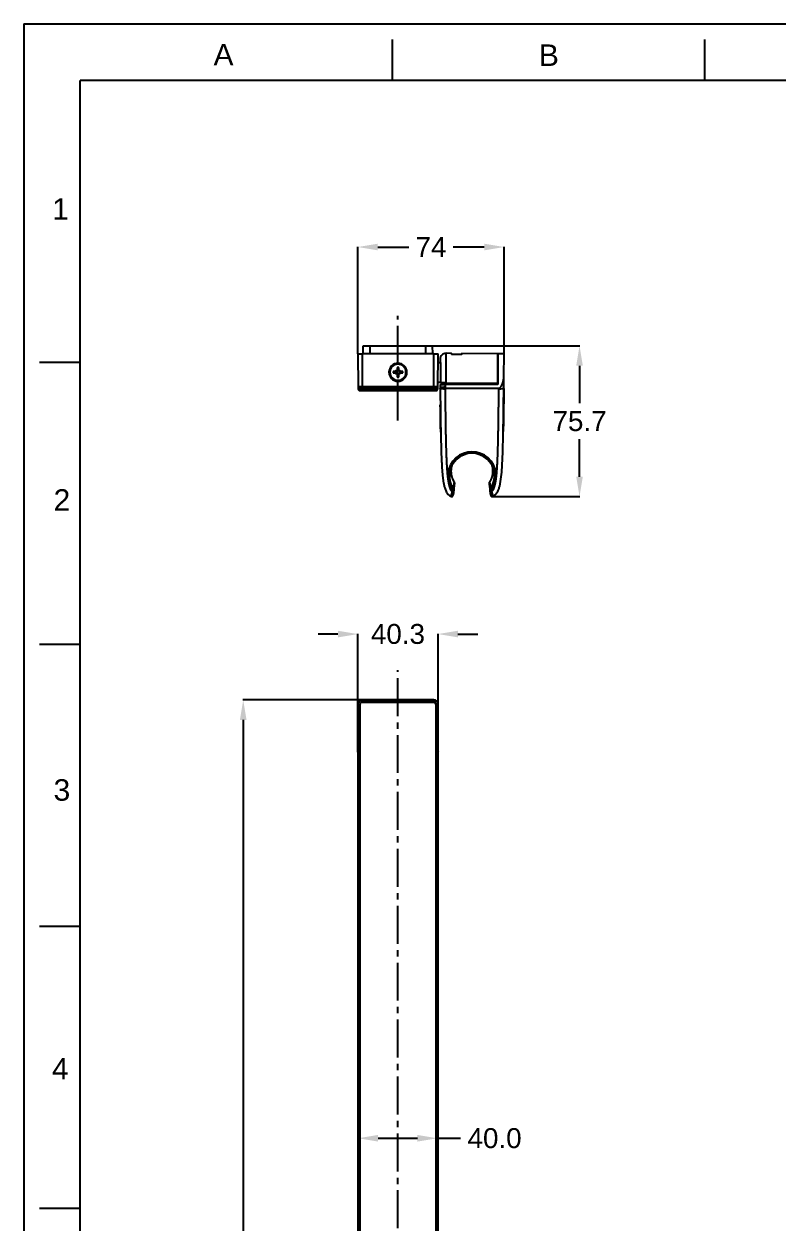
# Model space of a CAD drawing. Header units: millimetres. Extents: x -1516 to -675, y 295 to 1484.
# Drawn here: x -1516 to -1137, y 882 to 1484 of the extents above; entities that cross this region are included whole.
import ezdxf

# ---------------------------------------------------------------- set-up
doc = ezdxf.new("R2010")
doc.units = ezdxf.units.MM
doc.linetypes.add('CENTER2', pattern=[28.575, 19.05, -3.175, 3.175, -3.175])
doc.layers.add('FORM2', color=7, linetype='Continuous')
doc.styles.get("Standard").update_dxf_attribs({"font": 'arial.ttf'})
doc.dimstyles.get("Standard").update_dxf_attribs({"dimtxt": 10, "dimasz": 10, "dimexe": 0.18, "dimexo": 0.0625, "dimgap": 4, "dimtad": 0, "dimtih": 1, "dimtoh": 1, "dimdec": 1, "dimdsep": 46, "dimtxsty": 'Standard', "dimcen": 0, "dimclrd": 3, "dimclre": 3, "dimclrt": 3, "dimadec": 0, "dimazin": 0, "dimtfac": 1, "dimtdec": 1, "dimtofl": 0, "dimtmove": 0, "dimatfit": 3, "dimfxl": 1, "dimtolj": 1, "dimtzin": 0, "dimarcsym": 0})

# ---------------------------------------------------------------- blocks, each defined once
blk = doc.blocks.new('*D3')
at = {"color": 3, "lineweight": -2, "transparency": 16777216}
for p, q in [((-1358.24, 1177.6), (-1368.24, 1177.6)), ((-1348.24, 1118.45), (-1348.24, 1177.78)), ((-1307.95, 1118.45), (-1307.95, 1177.78)), ((-1297.95, 1177.6), (-1287.95, 1177.6))]:
    blk.add_line(p, q, dxfattribs=at)
at = {"color": 3, "lineweight": 18, "transparency": 16777216}
for points in [[(-1358.24, 1179.27), (-1358.24, 1175.94), (-1348.24, 1177.6)], [(-1297.95, 1179.27), (-1297.95, 1175.94), (-1307.95, 1177.6)]]:
    blk.add_solid(points, dxfattribs=at)
at = {"color": 3, "lineweight": 18, "transparency": 16777216, "insert": (-1328.1, 1177.6), "char_height": 10, "attachment_point": 5}
blk.add_mtext('\\A1;40.3', dxfattribs=at)
blk = doc.blocks.new('*D4')
at = {"color": 3, "lineweight": -2, "transparency": 16777216}
for p, q in [((-1346.16, 1144.51), (-1406, 1144.51)), ((-1405.82, 1134.51), (-1405.82, 828.48)), ((-1405.82, 504.22), (-1405.82, 810.26)), ((-1346.16, 494.22), (-1406, 494.22))]:
    blk.add_line(p, q, dxfattribs=at)
at = {"color": 3, "lineweight": 18, "transparency": 16777216}
for points in [[(-1407.49, 1134.51), (-1404.16, 1134.51), (-1405.82, 1144.51)], [(-1407.49, 504.22), (-1404.16, 504.22), (-1405.82, 494.22)]]:
    blk.add_solid(points, dxfattribs=at)
at = {"color": 3, "lineweight": 18, "transparency": 16777216, "insert": (-1405.82, 819.37), "char_height": 10, "attachment_point": 5}
blk.add_mtext('\\A1;650.3', dxfattribs=at)
blk = doc.blocks.new('*D7')
at = {"color": 3, "lineweight": -2, "transparency": 16777216}
for p, q in [((-1348.1, 940.29), (-1348.1, 924.28)), ((-1308.3, 940.29), (-1308.3, 924.28)), ((-1338.1, 924.46), (-1318.3, 924.46)), ((-1308.3, 924.46), (-1296.71, 924.46))]:
    blk.add_line(p, q, dxfattribs=at)
at = {"color": 3, "lineweight": 18, "transparency": 16777216}
for points in [[(-1338.1, 926.13), (-1338.1, 922.8), (-1348.1, 924.46)], [(-1318.3, 926.13), (-1318.3, 922.8), (-1308.3, 924.46)]]:
    blk.add_solid(points, dxfattribs=at)
at = {"color": 3, "lineweight": 18, "transparency": 16777216, "insert": (-1279.54, 924.46), "char_height": 10, "attachment_point": 5}
blk.add_mtext('\\A1;40.0', dxfattribs=at)
blk = doc.blocks.new('*D14')
at = {"color": 3, "lineweight": -2, "transparency": 16777216}
for p, q in [((-1348.24, 1318.37), (-1348.24, 1372.1)), ((-1338.24, 1371.92), (-1322.6, 1371.92)), ((-1284.75, 1371.92), (-1300.39, 1371.92)), ((-1274.75, 1317.73), (-1274.75, 1372.1))]:
    blk.add_line(p, q, dxfattribs=at)
at = {"color": 3, "lineweight": 18, "transparency": 16777216}
for points in [[(-1338.24, 1373.59), (-1338.24, 1370.25), (-1348.24, 1371.92)], [(-1284.75, 1373.59), (-1284.75, 1370.25), (-1274.75, 1371.92)]]:
    blk.add_solid(points, dxfattribs=at)
at = {"color": 3, "lineweight": 18, "transparency": 16777216, "insert": (-1311.5, 1371.92), "char_height": 10, "attachment_point": 5}
blk.add_mtext('\\A1;74', dxfattribs=at)
blk = doc.blocks.new('*D15')
at = {"color": 3, "lineweight": -2, "transparency": 16777216}
for p, q in [((-1345.46, 1322.31), (-1236.68, 1322.31)), ((-1236.86, 1312.31), (-1236.86, 1293.55)), ((-1236.86, 1256.61), (-1236.86, 1275.38)), ((-1280.55, 1246.61), (-1236.68, 1246.61))]:
    blk.add_line(p, q, dxfattribs=at)
at = {"color": 3, "lineweight": 18, "transparency": 16777216}
for points in [[(-1238.53, 1312.31), (-1235.2, 1312.31), (-1236.86, 1322.31)], [(-1238.53, 1256.61), (-1235.2, 1256.61), (-1236.86, 1246.61)]]:
    blk.add_solid(points, dxfattribs=at)
at = {"color": 3, "lineweight": 18, "transparency": 16777216, "insert": (-1236.86, 1284.46), "char_height": 10, "attachment_point": 5}
blk.add_mtext('\\A1;75.7', dxfattribs=at)

msp = doc.modelspace()

# ---------------------------------------------------------------- linework, layer by layer
at = {"color": 1, "linetype": 'CENTER2', "lineweight": 25}
for p, q in [((-1328.1, 1284.81), (-1328.1, 1337.31)), ((-1328.1, 479.22), (-1328.1, 1159.51))]:
    msp.add_line(p, q, dxfattribs=at)
at = {"lineweight": 25}
for p, q in [((-1345.6, 1318.31), (-1345.53, 1322.31)), ((-1345.53, 1322.31), (-1342.1, 1322.31)), ((-1342.1, 1318.31), (-1342.1, 1322.31)), ((-1342.1, 1322.31), (-1314.1, 1322.31)), ((-1314.1, 1318.31), (-1314.1, 1322.31)), ((-1314.1, 1322.31), (-1310.67, 1322.31)), ((-1310.6, 1318.31), (-1310.67, 1322.31)), ((-1301.19, 1318.54), (-1303.87, 1318.56)), ((-1303.87, 1303.96), (-1303.87, 1318.56)), ((-1301.19, 1318.54), (-1301.19, 1317.99)), ((-1300.64, 1317.99), (-1301.19, 1318.54)), ((-1295.99, 1318.49), (-1296.54, 1317.95)), ((-1278.1, 1318.34), (-1295.99, 1318.49)), ((-1295.99, 1318.49), (-1295.99, 1317.94)), ((-1348.24, 1318.31), (-1348.1, 1301.81)), ((-1348.24, 1318.31), (-1346.1, 1318.31)), ((-1346.1, 1318.31), (-1346.1, 1301.81)), ((-1310.1, 1318.31), (-1346.1, 1318.31)), ((-1310.1, 1318.31), (-1307.95, 1318.31)), ((-1310.1, 1301.81), (-1310.1, 1318.31)), ((-1308.1, 1301.81), (-1307.95, 1318.31)), ((-1307.99, 1313.96), (-1306.61, 1313.96)), ((-1306.9, 1315.56), (-1306.9, 1313.96)), ((-1306.61, 1303.96), (-1306.61, 1313.96)), ((-1295.99, 1317.94), (-1301.19, 1317.99)), ((-1278.1, 1318.34), (-1278.1, 1303.46)), ((-1274.74, 1318.34), (-1277.9, 1318.34)), ((-1277.9, 1318.34), (-1277.9, 1302.96)), ((-1274.84, 1306.91), (-1274.74, 1318.34)), ((-1332.15, 1309.06), (-1332.35, 1309.06)), ((-1330.5, 1309.39), (-1330.5, 1308.73)), ((-1329.3, 1309.39), (-1330.5, 1309.39)), ((-1330.5, 1308.73), (-1329.3, 1308.73)), ((-1328.5, 1311.46), (-1328.5, 1310.24)), ((-1327.7, 1311.46), (-1328.5, 1311.46)), ((-1328.5, 1307.88), (-1328.5, 1306.66)), ((-1328.5, 1306.66), (-1327.7, 1306.66)), ((-1327.7, 1310.24), (-1327.7, 1311.46)), ((-1327.7, 1306.66), (-1327.7, 1307.88)), ((-1325.7, 1309.39), (-1326.89, 1309.39)), ((-1326.89, 1308.73), (-1325.7, 1308.73)), ((-1325.7, 1308.73), (-1325.7, 1309.39)), ((-1324.05, 1309.06), (-1323.85, 1309.06)), ((-1274.9, 1300.96), (-1274.84, 1306.91)), ((-1346.1, 1301.81), (-1348.1, 1301.81)), ((-1348.1, 1301.81), (-1348.1, 1301.66)), ((-1348.1, 1301.66), (-1348.1, 1300.81)), ((-1348.1, 1301.66), (-1346.1, 1301.66)), ((-1348.1, 1300.81), (-1346.1, 1300.81)), ((-1346.1, 1301.81), (-1310.1, 1301.81)), ((-1346.1, 1301.66), (-1346.1, 1300.81)), ((-1310.1, 1301.66), (-1346.1, 1301.66)), ((-1346.1, 1300.81), (-1310.1, 1300.81)), ((-1346.1, 1300.81), (-1346.1, 1299.81)), ((-1308.1, 1301.81), (-1310.1, 1301.81)), ((-1310.1, 1300.81), (-1310.1, 1301.66)), ((-1310.1, 1301.66), (-1308.1, 1301.66)), ((-1310.1, 1300.81), (-1308.1, 1300.81)), ((-1310.1, 1300.81), (-1310.1, 1299.81)), ((-1308.1, 1301.81), (-1308.1, 1301.66)), ((-1308.1, 1300.81), (-1308.1, 1301.66)), ((-1306.61, 1303.96), (-1308.08, 1303.96)), ((-1277.9, 1302.96), (-1304.41, 1302.96)), ((-1304.39, 1300.96), (-1304.4, 1300.8)), ((-1277.39, 1300.96), (-1304.39, 1300.96)), ((-1303.7, 1303.96), (-1303.7, 1303.46)), ((-1303.7, 1302.96), (-1303.7, 1303.46)), ((-1302.69, 1302.96), (-1302.69, 1303.46)), ((-1279.09, 1302.96), (-1279.09, 1303.46)), ((-1278.1, 1302.96), (-1278.1, 1303.46)), ((-1277.4, 1300.8), (-1277.39, 1300.96)), ((-1347.1, 1299.81), (-1346.1, 1299.81)), ((-1346.1, 1299.81), (-1310.1, 1299.81)), ((-1310.1, 1299.81), (-1309.1, 1299.81)), ((-1300.8, 1249.69), (-1300.89, 1249.11)), ((-1300.01, 1249.63), (-1300.1, 1249.05)), ((-1281.69, 1249.05), (-1281.79, 1249.63)), ((-1280.9, 1249.11), (-1281, 1249.69)), ((-1346.1, 1144.51), (-1346.1, 1144.37)), ((-1310.1, 1144.51), (-1346.1, 1144.51)), ((-1346.1, 1144.37), (-1310.1, 1144.37)), ((-1346.1, 1144.37), (-1346.1, 1143.37)), ((-1328.1, 1144.39), (-1328.1, 1144.47)), ((-1310.1, 1144.37), (-1310.1, 1144.51)), ((-1310.1, 1144.37), (-1310.1, 1143.37)), ((-1348.24, 1118.38), (-1348.24, 1142.37)), ((-1348.24, 1142.37), (-1348.1, 1142.37)), ((-1348.1, 496.37), (-1348.1, 1142.37)), ((-1348.1, 1142.37), (-1347.1, 1142.37)), ((-1347.1, 496.37), (-1347.1, 1142.37)), ((-1346.1, 1143.37), (-1310.1, 1143.37)), ((-1309.1, 1142.37), (-1309.1, 496.37)), ((-1308.1, 1142.37), (-1309.1, 1142.37)), ((-1308.1, 1142.37), (-1307.95, 1142.37)), ((-1308.1, 1142.37), (-1308.1, 496.37)), ((-1307.95, 1118.38), (-1307.95, 1142.37)), ((-1348.1, 1132.67), (-1348.12, 1132.63)), ((-1348.12, 1118.63), (-1348.12, 1132.63)), ((-1348.12, 1132.63), (-1348.1, 1132.63)), ((-1308.1, 1132.67), (-1308.08, 1132.63)), ((-1308.08, 1132.63), (-1308.1, 1132.63)), ((-1308.08, 1118.63), (-1308.08, 1132.63)), ((-1348.24, 1118.38), (-1348.12, 1118.63)), ((-1348.1, 1118.38), (-1348.24, 1118.38)), ((-1348.12, 1118.63), (-1348.1, 1118.63)), ((-1308.08, 1118.63), (-1308.1, 1118.63)), ((-1307.95, 1118.38), (-1308.1, 1118.38)), ((-1308.08, 1118.63), (-1307.95, 1118.38))]:
    msp.add_line(p, q, dxfattribs=at)
for centre, radius, start, end in [((-1303.9, 1315.56), 3, 89.5, 180), ((-1328.1, 1309.06), 4.5, 90, 270), ((-1328.1, 1309.06), 4.25, 0, 180), ((-1328.1, 1309.06), 4.05, 0, 180), ((-1328.1, 1309.06), 4.5, 270, 90), ((-1328.1, 1309.06), 4.25, 180, 0), ((-1328.1, 1309.06), 4.05, 180, 0), ((-1328.1, 1309.06), 1.25, 108.66292, 164.49335), ((-1328.1, 1309.06), 1.25, 195.50665, 251.33708), ((-1328.1, 1309.06), 0.75, 122.23095, 153.53932), ((-1328.1, 1309.06), 0.75, 206.46068, 237.76905), ((-1328.1, 1309.06), 1.25, 15.50665, 71.33708), ((-1328.1, 1309.06), 0.75, 26.46068, 57.76905), ((-1328.1, 1309.06), 0.75, 302.23095, 333.53932), ((-1328.1, 1309.06), 1.25, 288.66292, 344.49335), ((-1347.1, 1300.81), 1, 180, 270), ((-1345.1, 1302.16), 0.5, 224.42762, 270), ((-1336.9, 1302.16), 0.5, 270, 315.57238), ((-1334.3, 1302.16), 0.5, 224.42762, 270), ((-1321.9, 1302.16), 0.5, 270, 315.57238), ((-1319.3, 1302.16), 0.5, 224.42762, 270), ((-1311.1, 1302.16), 0.5, 270, 315.57238), ((-1309.1, 1300.81), 1, 270, 0), ((-1346.1, 1142.37), 2.14, 90, 180), ((-1346.1, 1142.37), 2, 90, 180), ((-1310.1, 1142.37), 2.14, 0, 90), ((-1310.1, 1142.37), 2, 0, 90), ((-1346.1, 1142.37), 1, 90, 180), ((-1310.1, 1142.37), 1, 0, 90)]:
    msp.add_arc(centre, radius, start, end, dxfattribs=at)
for centre, major_axis, ratio, start_param, end_param in [((-1304.4, 1300.98), (2.5, 0.02), 0.21304, 1.568937, 3.141593), ((-1304.4, 1300.98), (2.5, 0.02), 0.071244, 3.696438, 4.711767), ((-1277.4, 1300.98), (-2.5, 0.02), 0.071244, 1.571418, 3.141593), ((-1290.9, 1256.96), (12.18, 0), 0.997459, 5.671395, 10.036568), ((-1290.9, 1257.02), (11.38, 0), 0.997459, 5.671395, 10.036568), ((-1300.89, 1249.17), (0.79, -0.124), 0.070389, 4.723433, 6.285507), ((-1300.86, 1250.04), (0.654, 0.46), 0.058324, 4.671388, 6.21343), ((-1300.8, 1249.75), (0.79, -0.124), 0.07039, 4.723437, 6.285507), ((-1301.17, 1247.41), (-0.794, 0.1), 0.996966, 2.568693, 3.11184), ((-1281, 1249.75), (-0.79, -0.124), 0.07039, 6.280863, 7.842934), ((-1280.9, 1249.17), (-0.79, -0.124), 0.07039, 6.280864, 7.842934), ((-1280.93, 1250.04), (-0.654, 0.46), 0.058324, 0.069755, 1.611797), ((-1280.62, 1247.41), (0.794, 0.1), 0.996966, 3.171345, 3.698751), ((-1280.62, 1247.41), (0.794, 0.1), 0.996966, 4.398108, 4.786164), ((-1328.1, 1144.43), (-4.5, 0), 0.008727, 4.712389, 7.853982), ((-1328.1, 1144.43), (-4.5, 0), 0.008727, 1.570796, 4.712389)]:
    msp.add_ellipse(centre, major_axis=major_axis, ratio=ratio, start_param=start_param, end_param=end_param, dxfattribs=at)
for points, degree in [([(-1329.3, 1309.39), (-1329.24, 1309.39), (-1329.11, 1309.39), (-1328.93, 1309.39), (-1328.82, 1309.39), (-1328.77, 1309.39)], 3), ([(-1328.77, 1308.73), (-1328.82, 1308.73), (-1328.93, 1308.73), (-1329.11, 1308.73), (-1329.24, 1308.73), (-1329.3, 1308.73)], 3), ([(-1328.5, 1309.69), (-1328.5, 1309.75), (-1328.5, 1309.86), (-1328.5, 1310.04), (-1328.5, 1310.18), (-1328.5, 1310.24)], 3), ([(-1328.5, 1307.88), (-1328.5, 1307.94), (-1328.5, 1308.07), (-1328.5, 1308.26), (-1328.5, 1308.37), (-1328.5, 1308.43)], 3), ([(-1327.7, 1310.24), (-1327.7, 1310.18), (-1327.7, 1310.05), (-1327.7, 1309.86), (-1327.7, 1309.75), (-1327.7, 1309.69)], 3), ([(-1327.7, 1308.43), (-1327.7, 1308.37), (-1327.7, 1308.26), (-1327.7, 1308.08), (-1327.7, 1307.94), (-1327.7, 1307.88)], 3), ([(-1327.42, 1309.39), (-1327.37, 1309.39), (-1327.26, 1309.39), (-1327.08, 1309.39), (-1326.96, 1309.39), (-1326.89, 1309.39)], 3), ([(-1326.89, 1308.73), (-1326.96, 1308.73), (-1327.08, 1308.73), (-1327.26, 1308.73), (-1327.37, 1308.73), (-1327.42, 1308.73)], 3), ([(-1306.91, 1302.96), (-1306.91, 1302.77), (-1306.91, 1302.36), (-1306.9, 1301.7), (-1306.9, 1301.21), (-1306.9, 1300.96)], 3), ([(-1306.9, 1300.96), (-1306.9, 1300.93), (-1306.9, 1300.87), (-1306.89, 1300.81), (-1306.89, 1300.78)], 3), ([(-1304.41, 1302.96), (-1304.41, 1302.74), (-1304.4, 1302.28), (-1304.4, 1301.78), (-1304.4, 1301.51)], 3), ([(-1304.4, 1301.51), (-1304.4, 1301.45), (-1304.4, 1301.33), (-1304.39, 1301.15), (-1304.4, 1301.02), (-1304.39, 1300.96)], 3), ([(-1304.4, 1300.8), (-1304.39, 1299.67), (-1304.37, 1297.49), (-1304.34, 1294.46), (-1304.31, 1291.62), (-1304.28, 1288.98), (-1304.24, 1286.53), (-1304.21, 1284.23), (-1304.18, 1282.1), (-1304.15, 1280.11), (-1304.12, 1278.26), (-1304.08, 1276.53), (-1304.05, 1274.92), (-1304.01, 1273.42), (-1303.98, 1272.03), (-1303.94, 1270.73), (-1303.91, 1269.51), (-1303.87, 1268.38), (-1303.83, 1267.33), (-1303.8, 1266.35), (-1303.76, 1265.45), (-1303.72, 1264.62), (-1303.69, 1263.84), (-1303.65, 1263.08), (-1303.61, 1262.32), (-1303.57, 1261.57), (-1303.52, 1260.82), (-1303.47, 1260.08), (-1303.41, 1259.34), (-1303.35, 1258.59), (-1303.29, 1257.87), (-1303.22, 1257.18), (-1303.16, 1256.56), (-1303.09, 1256.01), (-1303.03, 1255.52), (-1302.97, 1255.09), (-1302.91, 1254.7), (-1302.86, 1254.34), (-1302.8, 1254), (-1302.74, 1253.67), (-1302.68, 1253.34), (-1302.61, 1253.02), (-1302.54, 1252.7), (-1302.46, 1252.37), (-1302.38, 1252.05), (-1302.29, 1251.72), (-1302.18, 1251.38), (-1302.07, 1251.05), (-1301.94, 1250.73), (-1301.81, 1250.43), (-1301.67, 1250.16), (-1301.54, 1249.92), (-1301.4, 1249.71), (-1301.27, 1249.53), (-1301.15, 1249.38), (-1301.03, 1249.24), (-1300.93, 1249.16), (-1300.89, 1249.11)], 3), ([(-1303.87, 1303.96), (-1303.81, 1303.96), (-1303.75, 1303.96), (-1303.7, 1303.96)], 3), ([(-1278.1, 1303.46), (-1280.93, 1303.46), (-1286.61, 1303.46), (-1295.14, 1303.46), (-1300.84, 1303.46), (-1303.7, 1303.46)], 3), ([(-1280.9, 1249.11), (-1280.86, 1249.15), (-1280.77, 1249.24), (-1280.62, 1249.4), (-1280.47, 1249.6), (-1280.31, 1249.83), (-1280.17, 1250.07), (-1280.03, 1250.33), (-1279.91, 1250.59), (-1279.8, 1250.86), (-1279.69, 1251.14), (-1279.59, 1251.43), (-1279.5, 1251.74), (-1279.41, 1252.05), (-1279.33, 1252.36), (-1279.26, 1252.68), (-1279.18, 1253), (-1279.12, 1253.32), (-1279.05, 1253.65), (-1278.99, 1254), (-1278.93, 1254.37), (-1278.86, 1254.8), (-1278.79, 1255.28), (-1278.72, 1255.83), (-1278.65, 1256.45), (-1278.58, 1257.11), (-1278.51, 1257.79), (-1278.45, 1258.5), (-1278.39, 1259.23), (-1278.33, 1259.97), (-1278.28, 1260.72), (-1278.23, 1261.46), (-1278.19, 1262.21), (-1278.15, 1263), (-1278.1, 1263.83), (-1278.06, 1264.75), (-1278.02, 1265.76), (-1277.98, 1266.87), (-1277.93, 1268.06), (-1277.89, 1269.36), (-1277.85, 1270.76), (-1277.81, 1272.29), (-1277.77, 1273.96), (-1277.73, 1275.76), (-1277.69, 1277.72), (-1277.65, 1279.85), (-1277.61, 1282.16), (-1277.57, 1284.67), (-1277.54, 1287.39), (-1277.5, 1290.35), (-1277.46, 1293.56), (-1277.43, 1297.03), (-1277.41, 1299.52), (-1277.4, 1300.8)], 3), ([(-1300.21, 1250.5), (-1300.17, 1250.76), (-1300.09, 1251.31), (-1299.97, 1252.15), (-1299.84, 1253.02), (-1299.76, 1253.59), (-1299.72, 1253.88)], 3), ([(-1300.01, 1249.63), (-1299.97, 1249.9), (-1299.9, 1250.44), (-1299.78, 1251.3), (-1299.66, 1252.18), (-1299.59, 1252.76), (-1299.55, 1253.06)], 3), ([(-1282.25, 1253.06), (-1282.21, 1252.8), (-1282.14, 1252.27), (-1282.03, 1251.44), (-1281.91, 1250.57), (-1281.83, 1249.95), (-1281.79, 1249.63)], 3), ([(-1282.08, 1253.88), (-1282.04, 1253.63), (-1281.96, 1253.1), (-1281.84, 1252.29), (-1281.72, 1251.43), (-1281.63, 1250.82), (-1281.58, 1250.5)], 3), ([(-1301.58, 1246.72), (-1301.45, 1246.64), (-1301.3, 1246.62)], 2), ([(-1300.86, 1249.98), (-1300.85, 1249.96), (-1300.82, 1249.9), (-1300.79, 1249.81), (-1300.79, 1249.73), (-1300.8, 1249.69)], 3), ([(-1281.41, 1247.28), (-1281.41, 1247.27), (-1281.42, 1247.29), (-1281.43, 1247.39), (-1281.46, 1247.57), (-1281.5, 1247.79), (-1281.53, 1248.01), (-1281.57, 1248.24), (-1281.61, 1248.48), (-1281.65, 1248.74), (-1281.68, 1248.94), (-1281.69, 1249.05)], 3), ([(-1281, 1249.69), (-1281, 1249.72), (-1281, 1249.79), (-1280.98, 1249.89), (-1280.95, 1249.95), (-1280.93, 1249.98)], 3)]:
    msp.add_open_spline(points, degree=degree, dxfattribs=at)
for points, knots in [([(-1277.39, 1300.96), (-1277.32, 1300.96), (-1277.24, 1300.97), (-1277.15, 1301), (-1277.14, 1301.01), (-1277.1, 1301.02), (-1277.08, 1301.03), (-1277.03, 1301.06), (-1277, 1301.08), (-1276.94, 1301.12), (-1276.91, 1301.14), (-1276.85, 1301.18), (-1276.82, 1301.21), (-1276.74, 1301.28), (-1276.68, 1301.34), (-1276.59, 1301.45), (-1276.54, 1301.5), (-1276.45, 1301.62), (-1276.41, 1301.68), (-1276.32, 1301.8), (-1276.28, 1301.86), (-1276.21, 1301.99), (-1276.17, 1302.05), (-1276.06, 1302.24), (-1276, 1302.37), (-1275.87, 1302.63), (-1275.81, 1302.76), (-1275.7, 1303.03), (-1275.64, 1303.16), (-1275.54, 1303.42), (-1275.49, 1303.56), (-1275.4, 1303.83), (-1275.36, 1303.96), (-1275.3, 1304.16), (-1275.28, 1304.23), (-1275.24, 1304.37), (-1275.22, 1304.43), (-1275.13, 1304.77), (-1275.07, 1305.04), (-1274.96, 1305.58), (-1274.92, 1305.85), (-1274.88, 1306.25), (-1274.87, 1306.38), (-1274.85, 1306.65), (-1274.85, 1306.78), (-1274.84, 1306.91)], [0, 0, 0, 0, 0.03125, 0.03125, 0.039062, 0.039062, 0.046875, 0.046875, 0.0625, 0.0625, 0.078125, 0.078125, 0.09375, 0.09375, 0.125, 0.125, 0.15625, 0.15625, 0.1875, 0.1875, 0.21875, 0.21875, 0.25, 0.25, 0.3125, 0.3125, 0.375, 0.375, 0.4375, 0.4375, 0.5, 0.5, 0.5625, 0.5625, 0.59375, 0.59375, 0.625, 0.625, 0.75, 0.75, 0.875, 0.875, 0.9375, 0.9375, 1, 1, 1, 1]), ([(-1306.91, 1302.96), (-1306.91, 1302.96), (-1306.91, 1302.96), (-1306.87, 1302.96), (-1306.83, 1302.96), (-1306.8, 1302.96), (-1306.79, 1302.96), (-1306.77, 1302.96), (-1306.76, 1302.96), (-1306.75, 1302.96), (-1306.71, 1302.96), (-1306.63, 1302.96), (-1306.55, 1302.96), (-1306.46, 1302.96), (-1306.42, 1302.96), (-1306.35, 1302.96), (-1306.34, 1302.96), (-1306.31, 1302.96), (-1306.3, 1302.96), (-1306.26, 1302.96), (-1306.23, 1302.96), (-1306.15, 1302.96), (-1306.03, 1302.96), (-1305.89, 1302.96), (-1305.79, 1302.96), (-1305.74, 1302.96), (-1305.69, 1302.96), (-1305.65, 1302.96), (-1305.63, 1302.96), (-1305.54, 1302.96), (-1305.39, 1302.96), (-1305.23, 1302.96), (-1305.08, 1302.96), (-1304.99, 1302.96), (-1304.87, 1302.96), (-1304.83, 1302.96), (-1304.74, 1302.96), (-1304.7, 1302.96), (-1304.58, 1302.96), (-1304.49, 1302.96), (-1304.41, 1302.96)], [0, 0, 0, 0, 0.0625, 0.125, 0.1875, 0.1875, 0.21875, 0.21875, 0.234375, 0.234375, 0.25, 0.3125, 0.375, 0.375, 0.4375, 0.4375, 0.453125, 0.453125, 0.46875, 0.46875, 0.5, 0.5, 0.5625, 0.625, 0.625, 0.65625, 0.671875, 0.671875, 0.6875, 0.6875, 0.75, 0.8125, 0.8125, 0.875, 0.875, 0.90625, 0.90625, 0.9375, 0.9375, 1, 1, 1, 1]), ([(-1306.89, 1300.78), (-1306.89, 1300.78), (-1306.89, 1300.78), (-1306.89, 1300.78), (-1306.89, 1300.79), (-1306.89, 1300.79), (-1306.89, 1300.79), (-1306.89, 1300.79), (-1306.89, 1300.79), (-1306.89, 1300.79), (-1306.88, 1300.8), (-1306.88, 1300.8), (-1306.88, 1300.8), (-1306.88, 1300.8), (-1306.87, 1300.8), (-1306.87, 1300.81), (-1306.86, 1300.81), (-1306.86, 1300.81), (-1306.86, 1300.81), (-1306.85, 1300.81), (-1306.85, 1300.81), (-1306.84, 1300.82), (-1306.83, 1300.82), (-1306.83, 1300.82), (-1306.82, 1300.82), (-1306.81, 1300.82), (-1306.81, 1300.82), (-1306.8, 1300.83), (-1306.79, 1300.83), (-1306.77, 1300.83), (-1306.76, 1300.84), (-1306.74, 1300.84), (-1306.73, 1300.84), (-1306.71, 1300.84), (-1306.69, 1300.85), (-1306.68, 1300.85), (-1306.66, 1300.85), (-1306.64, 1300.86), (-1306.61, 1300.86), (-1306.59, 1300.86), (-1306.57, 1300.86), (-1306.55, 1300.87), (-1306.53, 1300.87), (-1306.52, 1300.87)], [0, 0, 0, 0, 0.01838, 0.036831, 0.055351, 0.073939, 0.092597, 0.111321, 0.130113, 0.148972, 0.167896, 0.186885, 0.205939, 0.225056, 0.244237, 0.263479, 0.282783, 0.302148, 0.321572, 0.341055, 0.360596, 0.380195, 0.39985, 0.41956, 0.439325, 0.459143, 0.479014, 0.498936, 0.531257, 0.563751, 0.596414, 0.629242, 0.662232, 0.695379, 0.728679, 0.762127, 0.795718, 0.829449, 0.863312, 0.897305, 0.93142, 0.965654, 1, 1, 1, 1]), ([(-1306.86, 1300.93), (-1306.83, 1297.94), (-1306.78, 1292.31), (-1306.68, 1284.39), (-1306.57, 1277.53), (-1306.44, 1271.72), (-1306.29, 1267.15), (-1306.14, 1263.68), (-1305.99, 1260.89), (-1305.8, 1258.32), (-1305.53, 1255.64), (-1305.19, 1253.35), (-1304.71, 1251.31), (-1304.12, 1249.58), (-1303.15, 1247.88), (-1302.1, 1247.1), (-1301.54, 1246.8)], [0, 0, 0, 0, 0.162086, 0.305093, 0.429035, 0.533935, 0.619814, 0.67686, 0.721759, 0.771499, 0.816155, 0.867733, 0.896816, 0.929252, 0.966763, 1, 1, 1, 1]), ([(-1306.61, 1303.96), (-1306.55, 1303.96), (-1306.49, 1303.96), (-1306.33, 1303.96), (-1306.25, 1303.96), (-1306.14, 1303.96), (-1306.11, 1303.96), (-1306.06, 1303.96), (-1306.04, 1303.96), (-1305.96, 1303.96), (-1305.91, 1303.96), (-1305.75, 1303.96), (-1305.64, 1303.96), (-1305.46, 1303.96), (-1305.4, 1303.96), (-1305.3, 1303.96), (-1305.27, 1303.96), (-1305.2, 1303.96), (-1305.17, 1303.96), (-1305.01, 1303.96), (-1304.87, 1303.96), (-1304.6, 1303.96), (-1304.45, 1303.96), (-1304.27, 1303.96), (-1304.24, 1303.96), (-1304.16, 1303.96), (-1304.05, 1303.96), (-1303.94, 1303.96), (-1303.87, 1303.96)], [0, 0, 0, 0, 0.125, 0.125, 0.25, 0.25, 0.28125, 0.28125, 0.3125, 0.3125, 0.375, 0.375, 0.5, 0.5, 0.5625, 0.5625, 0.59375, 0.59375, 0.625, 0.625, 0.75, 0.75, 0.875, 0.875, 0.90625, 0.90625, 0.9375, 1, 1, 1, 1]), ([(-1306.52, 1300.87), (-1306.46, 1300.88), (-1306.34, 1300.89), (-1306.2, 1300.9), (-1306.1, 1300.9), (-1306.08, 1300.91), (-1306.04, 1300.91), (-1305.98, 1300.91), (-1305.92, 1300.92), (-1305.79, 1300.92), (-1305.71, 1300.93), (-1305.57, 1300.93), (-1305.52, 1300.93), (-1305.45, 1300.94), (-1305.42, 1300.94), (-1305.38, 1300.94), (-1305.35, 1300.94), (-1305.23, 1300.94), (-1305.13, 1300.95), (-1304.92, 1300.95), (-1304.82, 1300.95), (-1304.66, 1300.96), (-1304.61, 1300.96), (-1304.5, 1300.96), (-1304.45, 1300.96), (-1304.39, 1300.96)], [0, 0, 0, 0, 0.125, 0.25, 0.25, 0.28125, 0.28125, 0.3125, 0.375, 0.375, 0.5, 0.5, 0.5625, 0.5625, 0.59375, 0.59375, 0.625, 0.625, 0.75, 0.75, 0.875, 0.875, 0.9375, 0.9375, 1, 1, 1, 1]), ([(-1280.25, 1246.77), (-1279.86, 1246.98), (-1279.02, 1247.55), (-1278.06, 1248.84), (-1277.38, 1250.36), (-1276.65, 1252.89), (-1276.13, 1256.5), (-1275.78, 1261.11), (-1275.55, 1265.65), (-1275.41, 1269.91), (-1275.3, 1273.96), (-1275.22, 1278.07), (-1275.14, 1282.7), (-1275.06, 1288.09), (-1274.99, 1294.25), (-1274.95, 1298.62), (-1274.93, 1300.93)], [0, 0, 0, 0, 0.023455, 0.055204, 0.085073, 0.113407, 0.197119, 0.28174, 0.363814, 0.443544, 0.512579, 0.583005, 0.666307, 0.763571, 0.874801, 1, 1, 1, 1]), ([(-1274.9, 1300.96), (-1274.9, 1300.65), (-1274.9, 1300.04), (-1274.91, 1299.13), (-1274.92, 1298.23), (-1274.93, 1297.35), (-1274.94, 1296.47), (-1274.95, 1295.61), (-1274.96, 1294.76), (-1274.97, 1293.92), (-1274.98, 1293.09), (-1274.99, 1292.28), (-1274.99, 1291.48), (-1275, 1290.68), (-1275.02, 1289.91), (-1275.03, 1289.14), (-1275.04, 1288.38), (-1275.05, 1287.64), (-1275.06, 1286.91), (-1275.07, 1286.19), (-1275.08, 1285.48), (-1275.09, 1284.79), (-1275.1, 1284.11), (-1275.11, 1283.43), (-1275.13, 1282.78), (-1275.14, 1282.13), (-1275.15, 1281.49), (-1275.16, 1280.87), (-1275.18, 1280.26), (-1275.19, 1279.75), (-1275.19, 1279.44), (-1275.2, 1279.34)], [0, 0, 0, 0, 0.04266, 0.084767, 0.12632, 0.16732, 0.207766, 0.247659, 0.286999, 0.325784, 0.364017, 0.401695, 0.438821, 0.475394, 0.511415, 0.546883, 0.581797, 0.616159, 0.649968, 0.683224, 0.715927, 0.748076, 0.779673, 0.810716, 0.841207, 0.871145, 0.900531, 0.929364, 0.957645, 0.985373, 1, 1, 1, 1]), ([(-1306.59, 1279.05), (-1306.59, 1279.12), (-1306.6, 1279.58), (-1306.62, 1280.45), (-1306.64, 1281.66), (-1306.67, 1282.92), (-1306.69, 1284.21), (-1306.71, 1285.54), (-1306.73, 1286.91), (-1306.76, 1288.32), (-1306.78, 1289.77), (-1306.79, 1291.25), (-1306.81, 1292.26), (-1306.81, 1292.77)], [0, 0, 0, 0, 0.01569, 0.101287, 0.189735, 0.281033, 0.375183, 0.472185, 0.572041, 0.674752, 0.780315, 0.888731, 1, 1, 1, 1]), ([(-1299.72, 1253.88), (-1299.73, 1253.9), (-1299.74, 1253.93), (-1299.77, 1253.97), (-1299.8, 1254.02), (-1299.83, 1254.07), (-1299.85, 1254.11), (-1299.88, 1254.16), (-1299.91, 1254.21), (-1299.94, 1254.26), (-1299.96, 1254.3), (-1299.99, 1254.35), (-1300.02, 1254.4), (-1300.04, 1254.45), (-1300.07, 1254.5), (-1300.1, 1254.55), (-1300.12, 1254.6), (-1300.15, 1254.65), (-1300.17, 1254.7), (-1300.2, 1254.75), (-1300.22, 1254.81), (-1300.25, 1254.86), (-1300.27, 1254.91), (-1300.3, 1254.96), (-1300.32, 1255.02), (-1300.35, 1255.07), (-1300.37, 1255.12), (-1300.4, 1255.18), (-1300.42, 1255.23), (-1300.44, 1255.29), (-1300.47, 1255.34), (-1300.49, 1255.4), (-1300.51, 1255.45), (-1300.53, 1255.51), (-1300.56, 1255.56), (-1300.58, 1255.62), (-1300.6, 1255.68), (-1300.62, 1255.74), (-1300.64, 1255.79), (-1300.66, 1255.85), (-1300.69, 1255.91), (-1300.76, 1256.13), (-1300.9, 1256.55), (-1301.06, 1257.2), (-1301.19, 1257.94), (-1301.26, 1258.64), (-1301.29, 1259.27), (-1301.28, 1259.76), (-1301.26, 1260.2), (-1301.22, 1260.58), (-1301.18, 1260.91), (-1301.14, 1261.18), (-1301.1, 1261.4), (-1301.05, 1261.64), (-1301, 1261.87), (-1300.95, 1262.04), (-1300.94, 1262.1)], [0, 0, 0, 0, 0.006257, 0.012541, 0.018851, 0.025188, 0.031551, 0.037941, 0.044357, 0.0508, 0.05727, 0.063766, 0.070289, 0.076838, 0.083414, 0.090016, 0.096645, 0.1033, 0.109982, 0.11669, 0.123425, 0.130187, 0.136975, 0.143789, 0.150631, 0.157498, 0.164392, 0.171313, 0.17826, 0.185234, 0.192234, 0.199261, 0.206315, 0.213394, 0.220501, 0.227634, 0.234793, 0.241979, 0.249192, 0.256431, 0.263696, 0.270988, 0.339814, 0.418032, 0.505633, 0.602608, 0.666536, 0.72415, 0.775451, 0.820444, 0.859132, 0.891516, 0.9176, 0.937383, 0.978654, 1, 1, 1, 1]), ([(-1280.85, 1262.1), (-1280.81, 1261.94), (-1280.76, 1261.71), (-1280.69, 1261.36), (-1280.63, 1261.02), (-1280.57, 1260.59), (-1280.52, 1260.07), (-1280.5, 1259.46), (-1280.52, 1258.84), (-1280.57, 1258.26), (-1280.63, 1257.76), (-1280.72, 1257.29), (-1280.82, 1256.87), (-1280.92, 1256.48), (-1281.01, 1256.2), (-1281.07, 1256), (-1281.11, 1255.89), (-1281.15, 1255.78), (-1281.2, 1255.67), (-1281.24, 1255.56), (-1281.28, 1255.45), (-1281.33, 1255.34), (-1281.37, 1255.23), (-1281.42, 1255.13), (-1281.46, 1255.02), (-1281.51, 1254.92), (-1281.56, 1254.82), (-1281.61, 1254.72), (-1281.66, 1254.62), (-1281.71, 1254.53), (-1281.76, 1254.43), (-1281.81, 1254.34), (-1281.86, 1254.24), (-1281.92, 1254.15), (-1281.97, 1254.06), (-1282.02, 1253.97), (-1282.06, 1253.91), (-1282.08, 1253.88)], [0, 0, 0, 0, 0.056045, 0.08554, 0.125579, 0.176166, 0.237306, 0.309005, 0.391269, 0.454662, 0.513983, 0.569229, 0.620398, 0.667488, 0.710496, 0.724719, 0.73884, 0.75286, 0.766778, 0.780596, 0.794312, 0.807927, 0.821441, 0.834854, 0.848165, 0.861375, 0.874484, 0.887492, 0.900398, 0.913203, 0.925906, 0.938509, 0.95101, 0.963409, 0.975708, 0.987904, 1, 1, 1, 1]), ([(-1299.55, 1253.06), (-1299.55, 1253.06), (-1299.54, 1253.07), (-1299.54, 1253.09), (-1299.54, 1253.11), (-1299.54, 1253.13), (-1299.54, 1253.15), (-1299.53, 1253.17), (-1299.53, 1253.18), (-1299.53, 1253.2), (-1299.53, 1253.22), (-1299.53, 1253.24), (-1299.53, 1253.26), (-1299.53, 1253.28), (-1299.53, 1253.29), (-1299.53, 1253.31), (-1299.54, 1253.33), (-1299.54, 1253.35), (-1299.54, 1253.37), (-1299.54, 1253.39), (-1299.54, 1253.4), (-1299.55, 1253.42), (-1299.55, 1253.44), (-1299.55, 1253.46), (-1299.56, 1253.49), (-1299.57, 1253.53), (-1299.58, 1253.56), (-1299.59, 1253.6), (-1299.6, 1253.63), (-1299.61, 1253.66), (-1299.62, 1253.7), (-1299.64, 1253.73), (-1299.65, 1253.76), (-1299.66, 1253.79), (-1299.68, 1253.82), (-1299.7, 1253.85), (-1299.71, 1253.87), (-1299.72, 1253.88)], [0, 0, 0, 0, 0.020979, 0.042008, 0.063086, 0.084209, 0.105377, 0.126586, 0.147834, 0.169119, 0.190439, 0.211791, 0.233172, 0.254581, 0.276014, 0.29747, 0.318946, 0.340438, 0.361946, 0.383466, 0.404996, 0.426532, 0.448074, 0.469617, 0.511458, 0.553189, 0.59479, 0.636246, 0.677537, 0.718647, 0.759558, 0.800256, 0.840723, 0.880946, 0.920908, 0.960598, 1, 1, 1, 1]), ([(-1282.08, 1253.88), (-1282.08, 1253.88), (-1282.09, 1253.87), (-1282.09, 1253.85), (-1282.1, 1253.84), (-1282.11, 1253.82), (-1282.12, 1253.8), (-1282.13, 1253.79), (-1282.14, 1253.77), (-1282.15, 1253.75), (-1282.16, 1253.73), (-1282.17, 1253.71), (-1282.17, 1253.69), (-1282.18, 1253.67), (-1282.19, 1253.65), (-1282.2, 1253.63), (-1282.2, 1253.6), (-1282.21, 1253.58), (-1282.22, 1253.56), (-1282.22, 1253.53), (-1282.23, 1253.51), (-1282.24, 1253.47), (-1282.24, 1253.44), (-1282.25, 1253.41), (-1282.25, 1253.37), (-1282.26, 1253.33), (-1282.26, 1253.3), (-1282.26, 1253.26), (-1282.26, 1253.23), (-1282.26, 1253.19), (-1282.26, 1253.16), (-1282.25, 1253.13), (-1282.25, 1253.09), (-1282.25, 1253.07), (-1282.25, 1253.06)], [0, 0, 0, 0, 0.020144, 0.0408, 0.061968, 0.083651, 0.10585, 0.128565, 0.151797, 0.175546, 0.199812, 0.224595, 0.249895, 0.275708, 0.302035, 0.328872, 0.356217, 0.384067, 0.412418, 0.441265, 0.470603, 0.511644, 0.552695, 0.59374, 0.63476, 0.675739, 0.716658, 0.7575, 0.798248, 0.838885, 0.879395, 0.919762, 0.959968, 1, 1, 1, 1]), ([(-1300.89, 1249.11), (-1300.89, 1249.1), (-1300.9, 1249.09), (-1300.91, 1249.06), (-1300.91, 1249.03), (-1300.92, 1249.01), (-1300.93, 1248.98), (-1300.94, 1248.95), (-1300.95, 1248.93), (-1300.96, 1248.9), (-1300.97, 1248.87), (-1300.97, 1248.85), (-1300.98, 1248.82), (-1300.99, 1248.79), (-1301, 1248.77), (-1301.01, 1248.74), (-1301.02, 1248.71), (-1301.02, 1248.68), (-1301.03, 1248.66), (-1301.04, 1248.63), (-1301.05, 1248.6), (-1301.06, 1248.58), (-1301.06, 1248.55), (-1301.07, 1248.52), (-1301.08, 1248.5), (-1301.09, 1248.47), (-1301.1, 1248.44), (-1301.1, 1248.42), (-1301.11, 1248.39), (-1301.12, 1248.36), (-1301.13, 1248.34), (-1301.13, 1248.31), (-1301.14, 1248.29), (-1301.15, 1248.26), (-1301.16, 1248.23), (-1301.16, 1248.21), (-1301.17, 1248.18), (-1301.18, 1248.16), (-1301.19, 1248.13), (-1301.19, 1248.1), (-1301.2, 1248.08), (-1301.21, 1248.05), (-1301.22, 1248.03), (-1301.22, 1248), (-1301.23, 1247.98), (-1301.24, 1247.95), (-1301.24, 1247.93), (-1301.25, 1247.9), (-1301.26, 1247.88), (-1301.26, 1247.85), (-1301.27, 1247.83), (-1301.28, 1247.8), (-1301.28, 1247.78), (-1301.29, 1247.76), (-1301.3, 1247.73), (-1301.3, 1247.71), (-1301.31, 1247.69), (-1301.32, 1247.66), (-1301.32, 1247.64), (-1301.33, 1247.62), (-1301.33, 1247.59), (-1301.34, 1247.57), (-1301.35, 1247.55), (-1301.35, 1247.53), (-1301.36, 1247.5), (-1301.36, 1247.48), (-1301.37, 1247.46), (-1301.38, 1247.44), (-1301.38, 1247.42), (-1301.39, 1247.4), (-1301.39, 1247.38), (-1301.4, 1247.36), (-1301.4, 1247.34), (-1301.41, 1247.32), (-1301.41, 1247.3), (-1301.42, 1247.28), (-1301.42, 1247.25), (-1301.43, 1247.23), (-1301.44, 1247.2), (-1301.45, 1247.17), (-1301.45, 1247.15), (-1301.46, 1247.12), (-1301.47, 1247.09), (-1301.47, 1247.07), (-1301.48, 1247.04), (-1301.49, 1247.02), (-1301.49, 1247), (-1301.5, 1246.98), (-1301.5, 1246.96), (-1301.51, 1246.94), (-1301.51, 1246.92), (-1301.52, 1246.9), (-1301.52, 1246.88), (-1301.53, 1246.87), (-1301.53, 1246.85), (-1301.54, 1246.83), (-1301.54, 1246.82), (-1301.54, 1246.81), (-1301.55, 1246.79), (-1301.55, 1246.78), (-1301.55, 1246.77), (-1301.56, 1246.76), (-1301.56, 1246.75), (-1301.56, 1246.75), (-1301.56, 1246.74), (-1301.56, 1246.73), (-1301.57, 1246.73), (-1301.57, 1246.72), (-1301.57, 1246.72), (-1301.57, 1246.72), (-1301.57, 1246.71), (-1301.57, 1246.71), (-1301.57, 1246.71), (-1301.57, 1246.71), (-1301.57, 1246.71), (-1301.57, 1246.72), (-1301.57, 1246.72), (-1301.57, 1246.72)], [0, 0, 0, 0, 0.006862, 0.013736, 0.020623, 0.027522, 0.034433, 0.041356, 0.048291, 0.055237, 0.062194, 0.069163, 0.076142, 0.083132, 0.090132, 0.097143, 0.104164, 0.111196, 0.118237, 0.125288, 0.132349, 0.13942, 0.146501, 0.153591, 0.160691, 0.167801, 0.17492, 0.182049, 0.189187, 0.196335, 0.203491, 0.210657, 0.217832, 0.225015, 0.232208, 0.239409, 0.246619, 0.253838, 0.261066, 0.268303, 0.275548, 0.282803, 0.290066, 0.297338, 0.304619, 0.31191, 0.319209, 0.326518, 0.333837, 0.341164, 0.3485, 0.355845, 0.363199, 0.370562, 0.377932, 0.385312, 0.392699, 0.400095, 0.407499, 0.414911, 0.422332, 0.42976, 0.437197, 0.444641, 0.452094, 0.459555, 0.467025, 0.474502, 0.481988, 0.489483, 0.496985, 0.504495, 0.512013, 0.519539, 0.527073, 0.534614, 0.542163, 0.553895, 0.565613, 0.577318, 0.589009, 0.600686, 0.61235, 0.624, 0.635637, 0.647259, 0.658868, 0.670461, 0.68204, 0.693604, 0.705152, 0.716685, 0.728203, 0.739706, 0.751193, 0.762665, 0.774123, 0.785565, 0.796991, 0.808403, 0.819801, 0.831183, 0.842552, 0.853906, 0.865247, 0.876574, 0.887886, 0.899182, 0.910462, 0.921725, 0.932969, 0.944194, 0.955398, 0.966582, 0.977744, 0.988884, 1, 1, 1, 1]), ([(-1301.3, 1246.62), (-1301.29, 1246.62), (-1301.23, 1246.6), (-1301.08, 1246.6), (-1300.89, 1246.64), (-1300.72, 1246.74), (-1300.52, 1246.92), (-1300.39, 1247.21), (-1300.35, 1247.44), (-1300.34, 1247.56)], [0, 0, 0, 0, 0.014133, 0.114825, 0.227598, 0.352837, 0.485666, 0.754989, 1, 1, 1, 1]), ([(-1300.1, 1249.05), (-1300.12, 1248.88), (-1300.17, 1248.56), (-1300.24, 1248.15), (-1300.29, 1247.8), (-1300.32, 1247.62), (-1300.33, 1247.55), (-1300.33, 1247.55)], [0, 0, 0, 0, 0.248036, 0.496072, 0.744108, 0.992144, 1, 1, 1, 1]), ([(-1300.21, 1250.5), (-1300.21, 1250.49), (-1300.2, 1250.48), (-1300.19, 1250.47), (-1300.18, 1250.45), (-1300.17, 1250.44), (-1300.16, 1250.42), (-1300.15, 1250.4), (-1300.14, 1250.38), (-1300.13, 1250.36), (-1300.12, 1250.34), (-1300.11, 1250.32), (-1300.1, 1250.3), (-1300.09, 1250.28), (-1300.08, 1250.26), (-1300.07, 1250.24), (-1300.06, 1250.21), (-1300.05, 1250.19), (-1300.05, 1250.17), (-1300.04, 1250.14), (-1300.03, 1250.11), (-1300.02, 1250.09), (-1300.02, 1250.06), (-1300.01, 1250.03), (-1300.01, 1250), (-1300, 1249.97), (-1300, 1249.94), (-1300, 1249.92), (-1300, 1249.91), (-1300, 1249.91)], [0, 0, 0, 0, 0.02783, 0.056475, 0.085938, 0.116222, 0.14733, 0.179264, 0.212024, 0.245612, 0.280028, 0.315271, 0.35134, 0.388234, 0.425949, 0.464483, 0.503829, 0.543984, 0.584941, 0.626691, 0.669226, 0.712538, 0.756613, 0.801441, 0.847007, 0.893297, 0.940295, 0.987983, 1, 1, 1, 1]), ([(-1300, 1249.91), (-1300, 1249.9), (-1299.99, 1249.88), (-1299.99, 1249.85), (-1299.99, 1249.82), (-1299.99, 1249.79), (-1299.99, 1249.76), (-1300, 1249.73), (-1300, 1249.69), (-1300, 1249.66), (-1300.01, 1249.64), (-1300.01, 1249.63)], [0, 0, 0, 0, 0.081727, 0.191939, 0.303568, 0.416562, 0.530866, 0.646424, 0.763174, 0.881055, 1, 1, 1, 1]), ([(-1281.8, 1249.91), (-1281.8, 1249.91), (-1281.8, 1249.92), (-1281.79, 1249.93), (-1281.79, 1249.95), (-1281.79, 1249.96), (-1281.79, 1249.98), (-1281.79, 1249.99), (-1281.78, 1250.01), (-1281.78, 1250.02), (-1281.78, 1250.04), (-1281.78, 1250.05), (-1281.77, 1250.07), (-1281.77, 1250.08), (-1281.77, 1250.1), (-1281.76, 1250.11), (-1281.76, 1250.12), (-1281.75, 1250.14), (-1281.75, 1250.15), (-1281.75, 1250.16), (-1281.74, 1250.18), (-1281.74, 1250.19), (-1281.73, 1250.2), (-1281.73, 1250.22), (-1281.72, 1250.23), (-1281.72, 1250.24), (-1281.71, 1250.25), (-1281.71, 1250.26), (-1281.71, 1250.28), (-1281.7, 1250.29), (-1281.7, 1250.3), (-1281.69, 1250.31), (-1281.68, 1250.32), (-1281.68, 1250.33), (-1281.67, 1250.34), (-1281.67, 1250.35), (-1281.66, 1250.36), (-1281.66, 1250.37), (-1281.65, 1250.38), (-1281.65, 1250.39), (-1281.64, 1250.4), (-1281.64, 1250.41), (-1281.63, 1250.42), (-1281.63, 1250.43), (-1281.62, 1250.44), (-1281.61, 1250.45), (-1281.61, 1250.46), (-1281.6, 1250.47), (-1281.6, 1250.47), (-1281.59, 1250.48), (-1281.59, 1250.49), (-1281.58, 1250.49), (-1281.58, 1250.5)], [0, 0, 0, 0, 0.01266, 0.03785, 0.062855, 0.087673, 0.112302, 0.136738, 0.16098, 0.185025, 0.208871, 0.232516, 0.255958, 0.279195, 0.302226, 0.325047, 0.347659, 0.370059, 0.392246, 0.414219, 0.435976, 0.457516, 0.478838, 0.499941, 0.520824, 0.541487, 0.561928, 0.582147, 0.602143, 0.621916, 0.641464, 0.660789, 0.679888, 0.698763, 0.717412, 0.735836, 0.754035, 0.772007, 0.789754, 0.807276, 0.824572, 0.841642, 0.858487, 0.875107, 0.891502, 0.907673, 0.923619, 0.939342, 0.95484, 0.970116, 0.985169, 1, 1, 1, 1]), ([(-1281.79, 1249.63), (-1281.79, 1249.63), (-1281.79, 1249.64), (-1281.79, 1249.66), (-1281.79, 1249.68), (-1281.79, 1249.7), (-1281.8, 1249.71), (-1281.8, 1249.73), (-1281.8, 1249.75), (-1281.8, 1249.76), (-1281.8, 1249.78), (-1281.8, 1249.8), (-1281.8, 1249.82), (-1281.8, 1249.83), (-1281.8, 1249.85), (-1281.8, 1249.86), (-1281.8, 1249.88), (-1281.8, 1249.89), (-1281.8, 1249.9), (-1281.8, 1249.91)], [0, 0, 0, 0, 0.063118, 0.125955, 0.188503, 0.250752, 0.312692, 0.374313, 0.435608, 0.496567, 0.557181, 0.617442, 0.677342, 0.736874, 0.796028, 0.854798, 0.913177, 0.971157, 1, 1, 1, 1]), ([(-1281.53, 1248.02), (-1281.53, 1248.01), (-1281.5, 1247.81), (-1281.45, 1247.48), (-1281.36, 1247.11), (-1281.26, 1246.89), (-1281.09, 1246.74), (-1280.92, 1246.66), (-1280.79, 1246.62), (-1280.72, 1246.62), (-1280.71, 1246.62)], [0, 0, 0, 0, 0.018145, 0.273028, 0.52433, 0.744205, 0.833519, 0.912521, 0.989423, 1, 1, 1, 1]), ([(-1280.22, 1246.72), (-1280.22, 1246.72), (-1280.22, 1246.72), (-1280.22, 1246.72), (-1280.22, 1246.72), (-1280.22, 1246.71), (-1280.22, 1246.71), (-1280.22, 1246.71), (-1280.22, 1246.71), (-1280.22, 1246.71), (-1280.22, 1246.71), (-1280.22, 1246.71), (-1280.22, 1246.71), (-1280.22, 1246.71), (-1280.22, 1246.72), (-1280.22, 1246.72), (-1280.22, 1246.72), (-1280.22, 1246.72), (-1280.22, 1246.72), (-1280.22, 1246.72), (-1280.23, 1246.73), (-1280.23, 1246.73), (-1280.23, 1246.73), (-1280.23, 1246.73), (-1280.23, 1246.74), (-1280.23, 1246.74), (-1280.23, 1246.75), (-1280.23, 1246.75), (-1280.23, 1246.75), (-1280.24, 1246.76), (-1280.24, 1246.76), (-1280.24, 1246.77), (-1280.24, 1246.77), (-1280.24, 1246.78), (-1280.24, 1246.78), (-1280.24, 1246.79), (-1280.25, 1246.8), (-1280.25, 1246.8), (-1280.25, 1246.81), (-1280.25, 1246.81), (-1280.25, 1246.82), (-1280.26, 1246.83), (-1280.26, 1246.84), (-1280.26, 1246.84), (-1280.26, 1246.85), (-1280.26, 1246.86), (-1280.27, 1246.87), (-1280.27, 1246.88), (-1280.27, 1246.89), (-1280.27, 1246.9), (-1280.28, 1246.9), (-1280.28, 1246.91), (-1280.28, 1246.92), (-1280.28, 1246.93), (-1280.29, 1246.94), (-1280.29, 1246.95), (-1280.29, 1246.96), (-1280.29, 1246.98), (-1280.3, 1246.99), (-1280.3, 1247), (-1280.3, 1247.01), (-1280.31, 1247.02), (-1280.31, 1247.03), (-1280.31, 1247.04), (-1280.32, 1247.06), (-1280.32, 1247.07), (-1280.32, 1247.08), (-1280.33, 1247.09), (-1280.33, 1247.11), (-1280.33, 1247.12), (-1280.34, 1247.13), (-1280.34, 1247.15), (-1280.34, 1247.16), (-1280.35, 1247.18), (-1280.35, 1247.19), (-1280.36, 1247.21), (-1280.36, 1247.22), (-1280.36, 1247.24), (-1280.37, 1247.25), (-1280.37, 1247.27), (-1280.38, 1247.28), (-1280.38, 1247.3), (-1280.38, 1247.31), (-1280.39, 1247.33), (-1280.39, 1247.35), (-1280.4, 1247.36), (-1280.4, 1247.38), (-1280.41, 1247.39), (-1280.41, 1247.41), (-1280.41, 1247.43), (-1280.42, 1247.45), (-1280.42, 1247.46), (-1280.43, 1247.48), (-1280.43, 1247.5), (-1280.44, 1247.52), (-1280.44, 1247.54), (-1280.45, 1247.55), (-1280.45, 1247.58), (-1280.46, 1247.62), (-1280.48, 1247.66), (-1280.49, 1247.71), (-1280.5, 1247.75), (-1280.51, 1247.8), (-1280.53, 1247.85), (-1280.54, 1247.89), (-1280.55, 1247.94), (-1280.57, 1247.99), (-1280.58, 1248.04), (-1280.59, 1248.09), (-1280.61, 1248.14), (-1280.62, 1248.19), (-1280.64, 1248.24), (-1280.65, 1248.29), (-1280.67, 1248.34), (-1280.68, 1248.39), (-1280.7, 1248.44), (-1280.71, 1248.5), (-1280.73, 1248.55), (-1280.74, 1248.6), (-1280.76, 1248.65), (-1280.77, 1248.7), (-1280.79, 1248.75), (-1280.81, 1248.81), (-1280.82, 1248.86), (-1280.84, 1248.91), (-1280.85, 1248.96), (-1280.87, 1249.01), (-1280.89, 1249.06), (-1280.9, 1249.1), (-1280.9, 1249.11)], [0, 0, 0, 0, 0.005724, 0.011454, 0.01719, 0.022933, 0.028682, 0.034436, 0.040197, 0.045964, 0.051736, 0.057514, 0.063298, 0.069087, 0.074881, 0.080681, 0.086486, 0.092296, 0.098111, 0.103931, 0.109755, 0.115584, 0.121418, 0.127256, 0.133099, 0.138946, 0.144797, 0.150652, 0.156511, 0.162375, 0.168244, 0.174116, 0.179993, 0.185874, 0.19176, 0.19765, 0.203545, 0.209443, 0.215347, 0.221254, 0.227166, 0.233082, 0.239003, 0.244928, 0.250857, 0.256791, 0.262729, 0.268671, 0.274617, 0.280568, 0.286522, 0.292481, 0.298445, 0.304412, 0.310384, 0.31636, 0.32234, 0.328325, 0.334313, 0.340306, 0.346303, 0.352303, 0.358308, 0.364317, 0.37033, 0.376346, 0.382366, 0.38839, 0.394418, 0.400449, 0.406484, 0.412523, 0.418565, 0.42461, 0.43066, 0.436713, 0.442769, 0.44883, 0.454894, 0.460961, 0.467033, 0.473108, 0.479186, 0.485268, 0.491354, 0.497443, 0.503535, 0.509631, 0.51573, 0.521832, 0.527937, 0.534046, 0.540158, 0.546273, 0.552392, 0.558514, 0.564639, 0.570767, 0.58525, 0.599693, 0.614096, 0.628457, 0.642777, 0.657056, 0.671295, 0.685492, 0.699647, 0.71376, 0.727831, 0.741859, 0.755844, 0.769787, 0.783686, 0.797542, 0.811354, 0.825122, 0.838846, 0.852526, 0.866162, 0.879754, 0.893302, 0.906804, 0.920262, 0.933673, 0.947037, 0.960352, 0.973619, 0.986835, 1, 1, 1, 1]), ([(-1280.71, 1246.62), (-1280.66, 1246.61), (-1280.54, 1246.61), (-1280.37, 1246.64), (-1280.26, 1246.69), (-1280.21, 1246.72)], [0, 0, 0, 0, 0.301593, 0.655804, 1, 1, 1, 1])]:
    msp.add_open_spline(points, degree=3, knots=knots, dxfattribs=at)
at = {"layer": 'FORM2', "linetype": 'Continuous'}
for p, q in [((-1515.98, 1483.91), (-674.98, 1483.91)), ((-1515.98, 1483.91), (-1515.98, 294.62)), ((-1330.79, 1455.59), (-1330.79, 1476.18)), ((-1173.91, 1455.59), (-1173.91, 1476.18)), ((-703.29, 1455.59), (-1487.66, 1455.59)), ((-1487.66, 322.94), (-1487.66, 1455.59)), ((-1487.66, 1314.01), (-1508.24, 1314.01)), ((-1487.66, 1172.43), (-1508.24, 1172.43)), ((-1487.66, 1030.85), (-1508.24, 1030.85)), ((-1487.66, 889.26), (-1508.24, 889.26))]:
    msp.add_line(p, q, dxfattribs=at)

# ---------------------------------------------------------------- texts
at = {"layer": 'FORM2', "linetype": 'Continuous', "char_height": 10.79, "attachment_point": 5}
for s, width, insert in [('A', 7.0791, (-1415.71, 1468.49)), ('B', 7.0791, (-1252.25, 1468.25)), ('1', 35.3956, (-1497.57, 1391.04)), ('2', 35.3956, (-1496.9, 1244.93)), ('3', 35.3956, (-1496.92, 1099.26)), ('4', 35.3956, (-1497.74, 959.36))]:
    msp.add_mtext_dynamic_manual_height_columns(s, width=width, gutter_width=8.85, heights=[0], dxfattribs=dict(at, insert=insert))

# ---------------------------------------------------------------- dimensions: what is measured, and where the dimension line sits
at = {"lineweight": 18}
dim = msp.add_linear_dim(base=(-1274.75, 1371.92), p1=(-1348.24, 1318.31), p2=(-1274.75, 1317.67), text='74', dimstyle='Standard', dxfattribs=at)
dim.commit()
dim.dimension.update_dxf_attribs({"geometry": '*D14', "text_midpoint": (-1311.5, 1371.92)})
for base, p1, p2, picture, middle in [((-1236.86, 1322.31), (-1280.62, 1246.61), (-1345.53, 1322.31), '*D15', (-1236.86, 1284.46)), ((-1405.82, 494.22), (-1346.1, 1144.51), (-1346.1, 494.22), '*D4', (-1405.82, 819.37))]:
    dim = msp.add_linear_dim(base=base, p1=p1, p2=p2, angle=90, dimstyle='Standard', dxfattribs=at)
    dim.commit()
    dim.dimension.update_dxf_attribs({"geometry": picture, "text_midpoint": middle})
dim = msp.add_linear_dim(base=(-1307.95, 1177.6), p1=(-1348.24, 1118.38), p2=(-1307.95, 1118.38), dimstyle='Standard', dxfattribs=at)
dim.commit()
dim.dimension.update_dxf_attribs({"geometry": '*D3', "text_midpoint": (-1328.1, 1177.6)})
dim = msp.add_linear_dim(base=(-1308.3, 924.46), p1=(-1348.1, 940.36), p2=(-1308.3, 940.36), text='40.0', dimstyle='Standard', dxfattribs=at)
dim.commit()
dim.dimension.update_dxf_attribs({"geometry": '*D7', "text_midpoint": (-1279.54, 924.46), "dimtype": 160})

doc.saveas('drawing.dxf')
